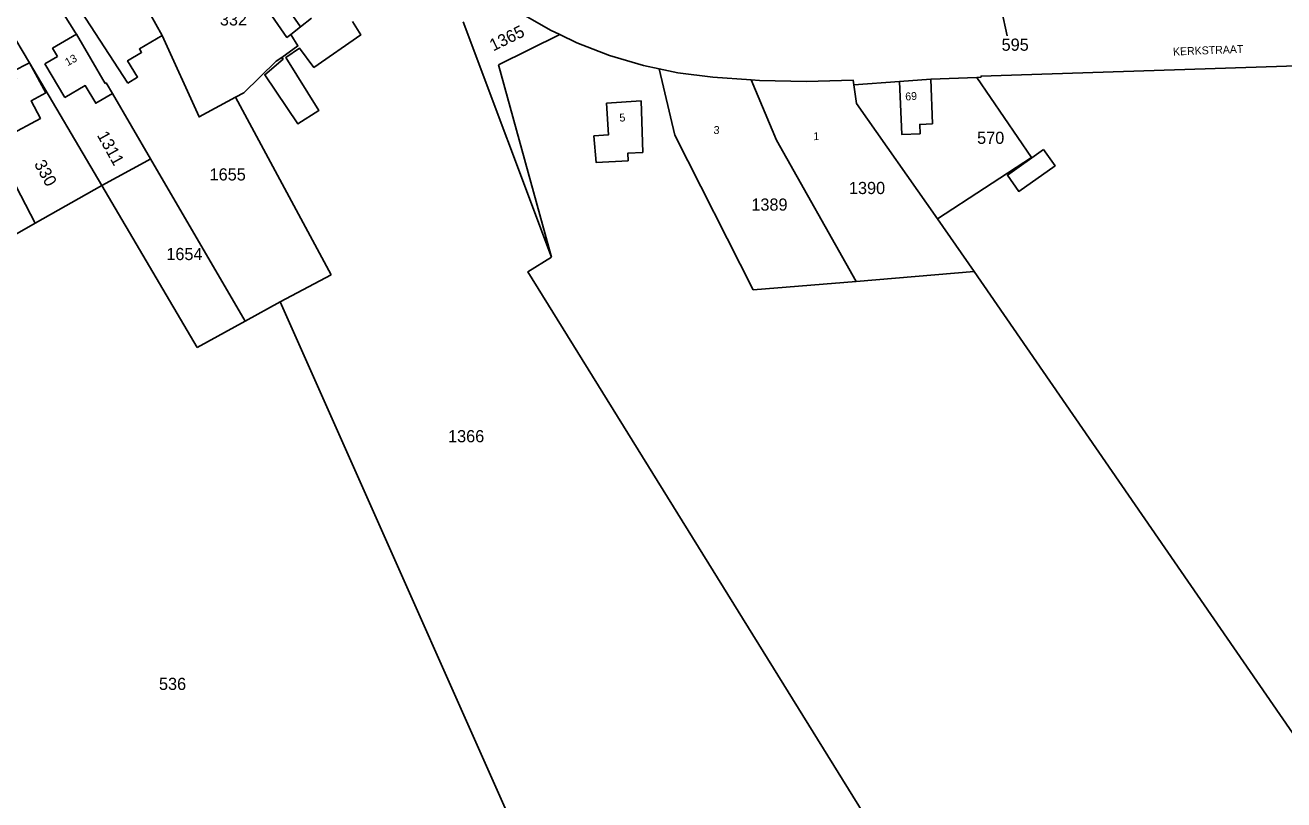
# Model space of a CAD drawing. Extents: x 191922 to 199923, y 328959 to 333350.
# Drawn here: x 193280.5 to 193559.7, y 329394 to 329566 of the extents above; entities that cross this region are included whole.
import ezdxf

# ---------------------------------------------------------------- set-up
doc = ezdxf.new("R2010")
doc.units = 0
for name, color, linetype in [('bouwvlak', 7, 'Continuous'), ('enkelbestemming', 7, 'Continuous'), ('Level 14', 7, 'Continuous'), ('Level 6', 7, 'Continuous'), ('maatvoering - maximum aantal wooneenheden', 7, 'Continuous'), ('Maatvoering_symbolen', 7, 'Continuous'), ('recreatiewoning', 7, 'Continuous')]:
    doc.layers.add(name, color=color, linetype=linetype)

msp = doc.modelspace()

# ---------------------------------------------------------------- linework, layer by layer
at = {"layer": 'bouwvlak'}
msp.add_line((193498.28, 329563.6), (193497.06, 329569.34), dxfattribs=at)
at = {"layer": 'Level 6'}
for p, q in [((193397.24, 329514.5), (193377.65, 329566.69)), ((193276.81, 329565.45), (193281.48, 329557.63)), ((193291.85, 329563.94), (193298.27, 329553.04)), ((193399.05, 329563.88), (193385.49, 329557.16)), ((193399.05, 329563.88), (193402.86, 329562.07)), ((193399.05, 329563.88), (193402.86, 329562.07)), ((193402.86, 329562.07), (193410.14, 329559.23)), ((193402.86, 329562.07), (193410.14, 329559.23)), ((193281.48, 329557.63), (193297.53, 329530.37)), ((193410.14, 329559.23), (193417.63, 329557)), ((193410.14, 329559.23), (193417.63, 329557)), ((193264.24, 329557.55), (193282.71, 329522.05)), ((193385.49, 329557.16), (193397.24, 329514.5)), ((193417.63, 329557), (193421.11, 329556.27)), ((193417.63, 329557), (193421.11, 329556.27)), ((193421.11, 329556.27), (193425.28, 329555.4)), ((193421.11, 329556.27), (193425.28, 329555.4)), ((193421.11, 329556.27), (193424.62, 329541.58)), ((193433.04, 329554.43), (193425.28, 329555.4)), ((193433.04, 329554.43), (193425.28, 329555.4)), ((193298.27, 329553.04), (193298.46, 329553.15)), ((193298.46, 329553.15), (193299.84, 329550.8)), ((193433.04, 329554.43), (193441.55, 329553.81)), ((193433.04, 329554.43), (193441.55, 329553.81)), ((193441.55, 329553.81), (193447.11, 329540.41)), ((193464.29, 329552.71), (193474.42, 329553.44)), ((193464.29, 329552.71), (193474.42, 329553.44)), ((193464.29, 329552.71), (193464.89, 329548.61)), ((193474.42, 329553.44), (193481.36, 329553.96)), ((193474.42, 329553.44), (193481.36, 329553.96)), ((193481.36, 329553.96), (193491.58, 329554.37)), ((193481.36, 329553.96), (193491.58, 329554.37)), ((193503.73, 329536.58), (193491.58, 329554.37)), ((193299.84, 329550.8), (193308.3, 329536.28)), ((193327.17, 329549.99), (193328.98, 329550.96)), ((193348.38, 329510.57), (193327.17, 329549.99)), ((193464.89, 329548.61), (193482.83, 329523.02)), ((193424.62, 329541.58), (193441.99, 329507.24)), ((193447.11, 329540.41), (193464.82, 329509.06)), ((193307.7, 329535.95), (193297.53, 329530.37)), ((193308.3, 329536.28), (193307.7, 329535.95)), ((193308.3, 329536.28), (193329.28, 329500.27)), ((193482.83, 329523.02), (193503.73, 329536.58)), ((193297.53, 329530.37), (193282.71, 329522.05)), ((193297.53, 329530.37), (193318.68, 329494.44)), ((193282.71, 329522.05), (193265.06, 329511.87)), ((193490.99, 329511.26), (193482.83, 329523.02)), ((193348.38, 329510.57), (193337.08, 329504.55)), ((193490.99, 329511.26), (193464.82, 329509.06)), ((193571.02, 329395.19), (193490.99, 329511.26)), ((193464.82, 329509.06), (193441.99, 329507.24)), ((193329.28, 329500.27), (193337.08, 329504.55)), ((193318.68, 329494.44), (193329.28, 329500.27))]:
    msp.add_line(p, q, dxfattribs=at)
for points in [[(193287.03, 329571.72), (193291.68, 329564.23), (193291.85, 329563.94)], [(193308.1, 329568.7), (193310.89, 329563.7), (193319.08, 329545.59), (193327.17, 329549.99)], [(193339.39, 329563.9), (193341.57, 329565.61), (193343.99, 329567.51)], [(193391.47, 329568.02), (193397.05, 329564.83), (193399.05, 329563.88)], [(193391.47, 329568.02), (193397.05, 329564.83), (193399.05, 329563.88)], [(193337.43, 329558.8), (193340.98, 329561.35), (193339.39, 329563.9)], [(193328.98, 329550.96), (193336.17, 329557.97), (193337.43, 329558.8)], [(193491.58, 329554.37), (193492.52, 329554.41), (193492.49, 329554.68), (193567.09, 329557.11)], [(193491.58, 329554.37), (193492.52, 329554.41), (193492.49, 329554.68), (193567.09, 329557.11)], [(193441.55, 329553.81), (193443.4, 329553.68), (193453.78, 329553.45)], [(193441.55, 329553.81), (193443.4, 329553.68), (193453.78, 329553.45)], [(193464.29, 329552.71), (193464.17, 329553.75), (193453.78, 329553.45)], [(193464.29, 329552.71), (193464.17, 329553.75), (193453.78, 329553.45)], [(193413.1, 329338.1), (193421.16, 329364.88), (193466.36, 329391.11), (193391.96, 329511.2), (193397.24, 329514.5)], [(193337.08, 329504.55), (193403.79, 329354.21), (193413.1, 329338.1)]]:
    msp.add_lwpolyline(points, dxfattribs=at)
at = {"layer": 'recreatiewoning'}
for p, q in [((193303.29, 329553.12), (193290.01, 329573.56)), ((193298.27, 329553.04), (193291.86, 329563.95)), ((193284.85, 329557.39), (193287.67, 329559.03)), ((193281.43, 329557.6), (193285.11, 329550.94)), ((193284.85, 329557.39), (193289.26, 329549.88)), ((193481.78, 329544.05), (193481.36, 329553.96)), ((193417.46, 329537.68), (193417.1, 329549.21))]:
    msp.add_line(p, q, dxfattribs=at)
for points in [[(193302.69, 329581.74), (193310.22, 329569.8), (193308.1, 329568.7), (193310.89, 329563.7)], [(193353.07, 329566.78), (193354.92, 329563.81), (193344.54, 329556.59), (193341.38, 329560.85), (193338.33, 329558.81), (193345.6, 329547), (193340.94, 329544.09), (193333.65, 329554.95), (193337.72, 329558.43), (193337.43, 329558.8), (193340.98, 329561.35), (193339.39, 329563.9), (193338.56, 329563.25), (193334.57, 329569.01)], [(193337.68, 329571.21), (193341.57, 329565.61), (193343.99, 329567.51)], [(193287.67, 329559.03), (193286.59, 329560.86), (193291.86, 329563.95)], [(193310.89, 329563.7), (193305.83, 329560.69), (193306.32, 329559.91), (193303.21, 329558.06), (193305.42, 329554.46), (193303.29, 329553.12)], [(193272.06, 329550.33), (193275.34, 329552.06), (193275.19, 329552.35), (193278.54, 329554.12), (193277.72, 329555.65), (193281.43, 329557.6)], [(193289.26, 329549.88), (193293.84, 329552.56), (193296.14, 329548.63), (193299.84, 329550.8)], [(193299.84, 329550.8), (193298.46, 329553.15), (193298.27, 329553.04)], [(193474.42, 329553.44), (193474.93, 329541.71), (193479, 329541.85), (193478.92, 329543.95), (193481.78, 329544.05)], [(193285.11, 329550.94), (193281.8, 329549.14), (193283.86, 329545.27), (193276.74, 329541.41), (193272.06, 329550.33)], [(193406.65, 329541.4), (193409.91, 329541.64), (193409.45, 329548.63), (193417.1, 329549.21)], [(193406.65, 329541.4), (193407.12, 329535.5), (193414.23, 329535.89), (193414.17, 329537.56), (193417.46, 329537.68)], [(193506.39, 329538.34), (193498.36, 329532.65), (193500.89, 329529.08), (193508.92, 329534.77), (193506.39, 329538.34)]]:
    msp.add_lwpolyline(points, dxfattribs=at)

# ---------------------------------------------------------------- texts
at = {"layer": 'enkelbestemming'}
for s, p in [('332', (193323.68, 329565.9)), ('595', (193497.07, 329560.29)), ('570', (193491.64, 329539.62)), ('1655', (193321.4, 329531.5)), ('1390', (193463.21, 329528.48)), ('1389', (193441.56, 329524.8)), ('1654', (193311.8, 329513.83)), ('1366', (193374.29, 329473.39)), ('536', (193310.17, 329418.42))]:
    msp.add_text(s, height=2.7, rotation=0, dxfattribs=at).set_placement(p)
at = {"layer": 'Level 14'}
for s, rotation, p in [('1365', 26.1007, (193384.32, 329560.12)), ('1311', 298.9489, (193296.35, 329541.55)), ('330', 298.7024, (193282.4, 329535.18))]:
    msp.add_text(s, height=2.7, rotation=rotation, dxfattribs=at).set_placement(p)
at = {"layer": 'maatvoering - maximum aantal wooneenheden'}
for s, rotation, p in [('13', 28.8485, (193289.92, 329556.84)), ('69', 4.1877, (193475.77, 329549.23)), ('5', 4.3592, (193412.37, 329544.54)), ('3', 355.1792, (193433.13, 329541.87)), ('1', 0.6309, (193455.33, 329540.44))]:
    msp.add_text(s, height=1.75, rotation=rotation, dxfattribs=at).set_placement(p)
at = {"layer": 'Maatvoering_symbolen'}
msp.add_text('KERKSTRAAT', height=1.75, rotation=2.2356, dxfattribs=at).set_placement((193535.12, 329559.22))

doc.saveas('drawing.dxf')
